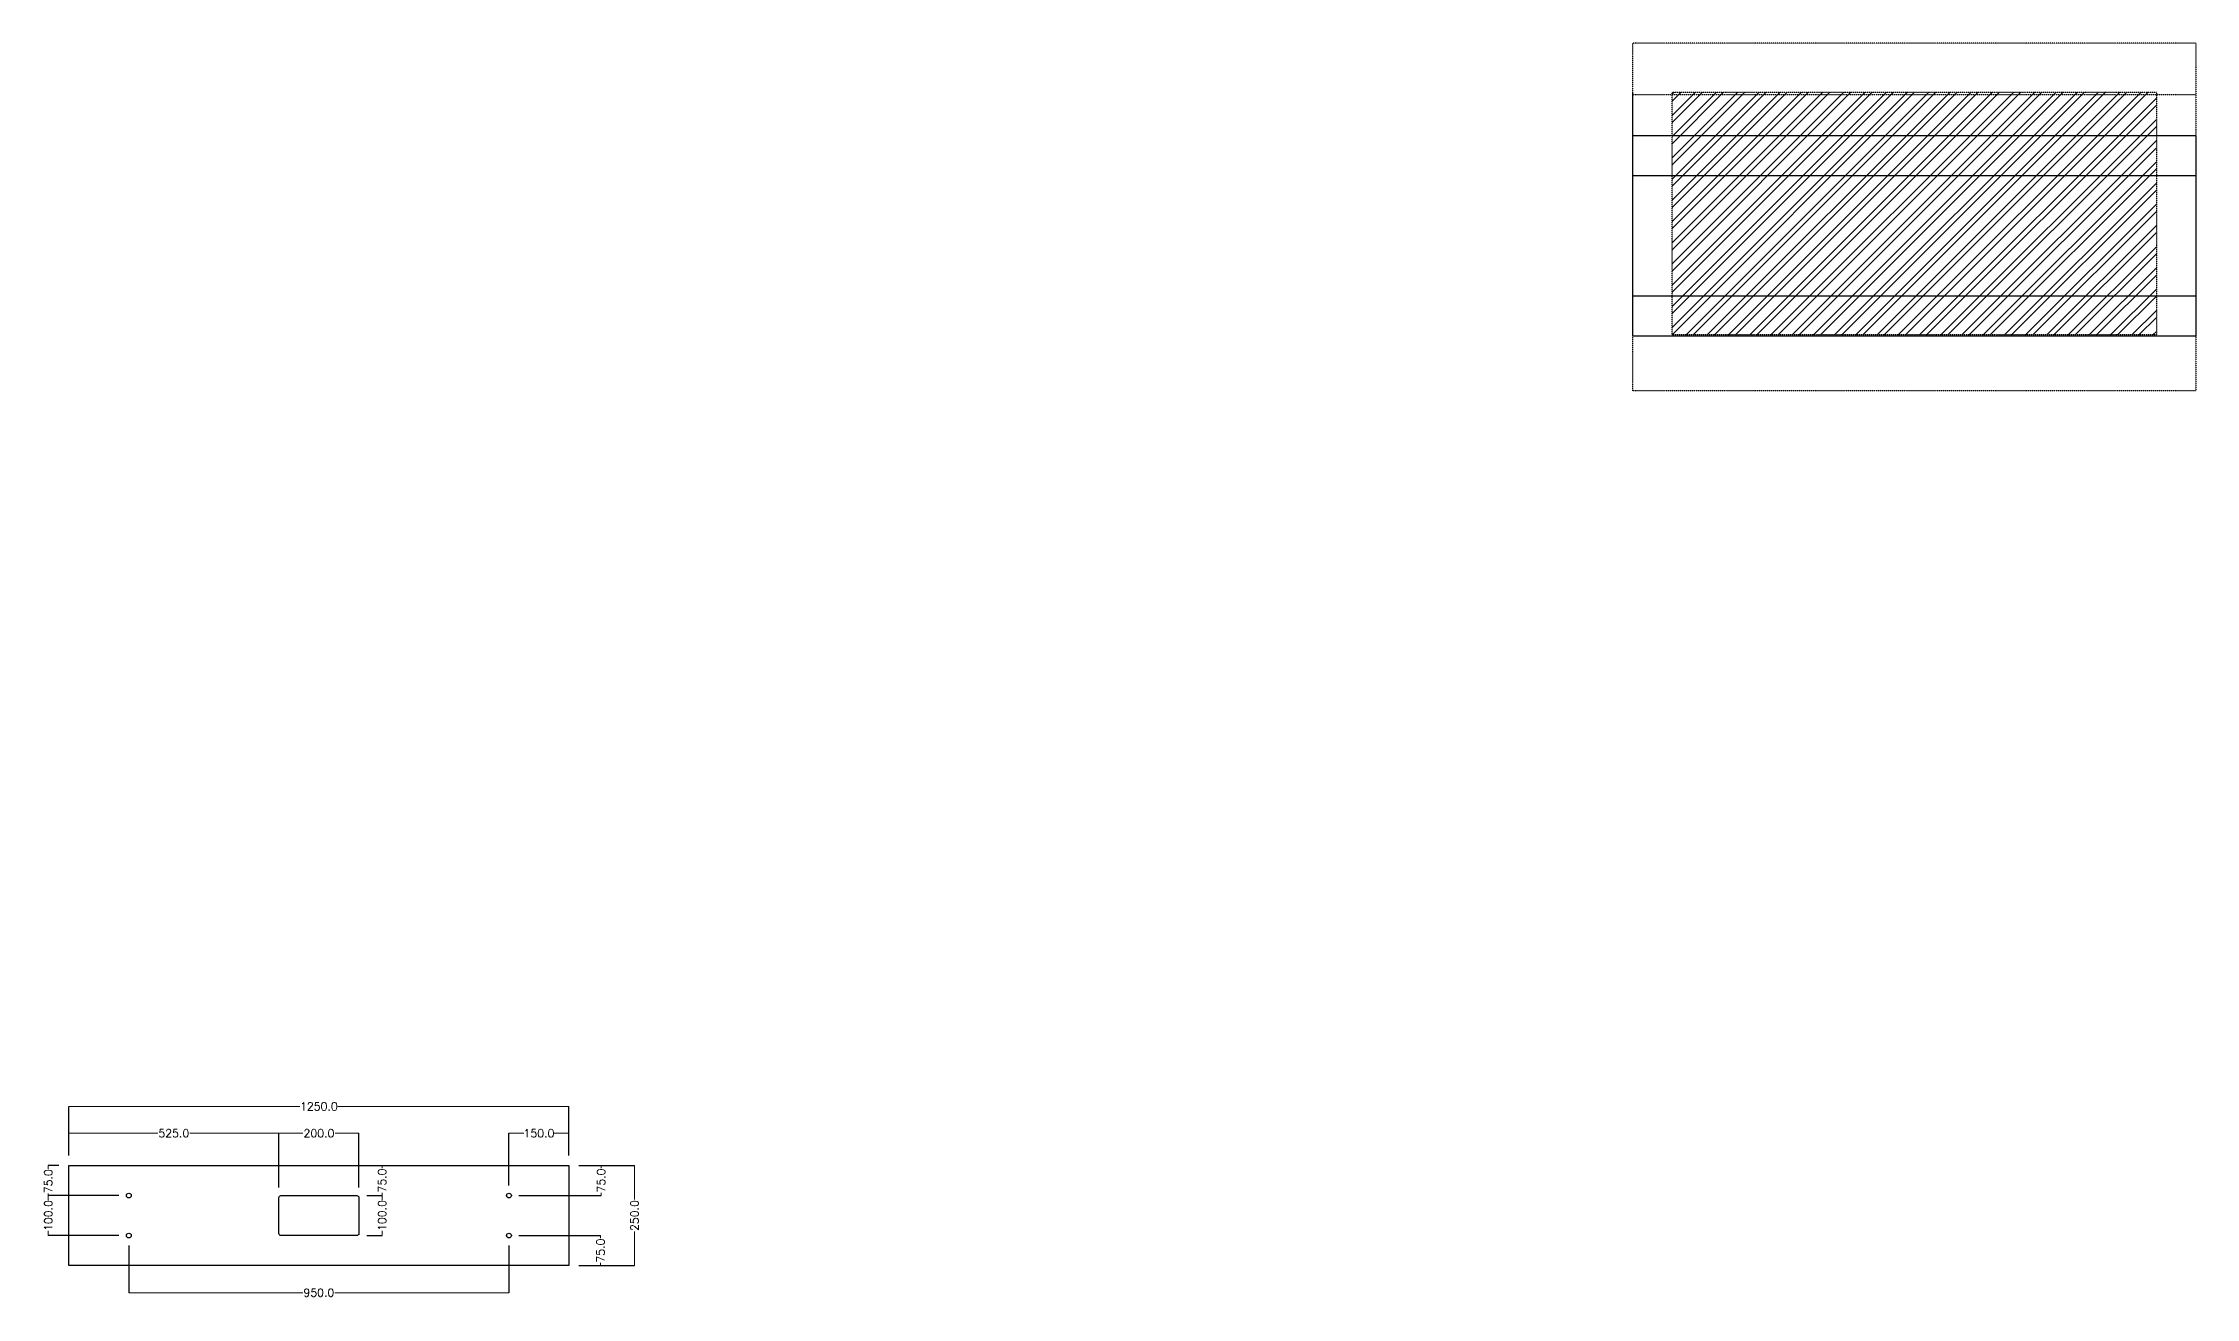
# Model space of a CAD drawing. Header units: inches. Extents: x -563637 to -547304, y -202054 to -194560.
# Drawn here: x -552817 to -547437, y -201628 to -198492 of the extents above; entities that cross this region are included whole.
import ezdxf

# ---------------------------------------------------------------- set-up
doc = ezdxf.new("R2010")
doc.units = ezdxf.units.IN
doc.header["$MEASUREMENT"] = 0
doc.linetypes.add('DASHED2', pattern=[0.375, 0.25, -0.125])
doc.layers.add('TEXT', color=2, linetype='Continuous')
doc.styles.get("Standard").update_dxf_attribs({"font": 'simplex.shx'})
doc.dimstyles.new('A4', dxfattribs={"dimtxt": 0.06, "dimasz": 0.04, "dimexe": 0.02, "dimexo": 0.06, "dimgap": 0.09, "dimtad": 0, "dimdec": 0, "dimzin": 0, "dimdsep": 46, "dimtxsty": 'Standard', "dimblk": 'DOTSMALL', "dimcen": 0.09, "dimdle": 0.015, "dimclrd": 1, "dimclre": 1, "dimclrt": 2, "dimadec": 0, "dimazin": 0, "dimtfac": 1, "dimtdec": 0, "dimtofl": 0, "dimtmove": 0, "dimatfit": 3, "dimfxl": 1, "dimtolj": 1, "dimtzin": 0, "dimlwd": 0, "dimarcsym": 0})

# ---------------------------------------------------------------- blocks, each defined once
blk = doc.blocks.new('_DotSmall')
at = {"color": 0, "linetype": 'ByBlock', "const_width": 0.5}
blk.add_lwpolyline([(-0.0625, 0, 1), (0.0625, 0, 1)], format="xyb", close=True, dxfattribs=at)
blk = doc.blocks.new('*D91')
at = {"layer": 'Defpoints', "color": 0, "transparency": 16777216}
for p in [(-552804.1, -201296.7), (-552753, -201296.7), (-552603, -201371.7)]:
    blk.add_point(p, dxfattribs=at)
at = {"layer": 'TEXT', "color": 1, "lineweight": -2, "transparency": 16777216}
for p, q in [((-552778, -201296.7), (-552804.1, -201296.7)), ((-552628, -201371.7), (-552804.1, -201371.7))]:
    blk.add_line(p, q, dxfattribs=at)
at = {"layer": 'TEXT', "color": 1, "lineweight": 0, "transparency": 16777216}
for p, q in [((-552804.1, -201296.7), (-552804.1, -201305.3)), ((-552804.1, -201371.7), (-552804.1, -201366.4))]:
    blk.add_line(p, q, dxfattribs=at)
at = {"layer": 'TEXT', "color": 1, "lineweight": 0, "transparency": 16777216, "xscale": 0.04, "yscale": 0.04, "zscale": 0.04}
for p, rotation in [((-552804.1, -201296.7), 90), ((-552804.1, -201371.7), 270)]:
    blk.add_blockref('_DotSmall', p, dxfattribs=dict(at, rotation=rotation))
at = {"layer": 'TEXT', "color": 2, "transparency": 16777216, "insert": (-552804.1, -201335.9), "char_height": 20, "attachment_point": 5, "rotation": 90}
blk.add_mtext('\\A1;75.0', dxfattribs=at)
blk = doc.blocks.new('*D92')
at = {"layer": 'Defpoints', "color": 0, "transparency": 16777216}
for p in [(-552033, -201371.7), (-551970.1, -201371.7), (-552033, -201471.7)]:
    blk.add_point(p, dxfattribs=at)
at = {"layer": 'TEXT', "color": 1, "lineweight": -2, "transparency": 16777216}
for p, q in [((-552008, -201371.7), (-551970.1, -201371.7)), ((-552008, -201471.7), (-551970.1, -201471.7))]:
    blk.add_line(p, q, dxfattribs=at)
at = {"layer": 'TEXT', "color": 1, "lineweight": 0, "transparency": 16777216}
for p, q in [((-551970.1, -201371.7), (-551970.1, -201383.5)), ((-551970.1, -201471.7), (-551970.1, -201459.9))]:
    blk.add_line(p, q, dxfattribs=at)
at = {"layer": 'TEXT', "color": 1, "lineweight": 0, "transparency": 16777216, "xscale": 0.04, "yscale": 0.04, "zscale": 0.04}
for p, rotation in [((-551970.1, -201371.7), 90), ((-551970.1, -201471.7), 270)]:
    blk.add_blockref('_DotSmall', p, dxfattribs=dict(at, rotation=rotation))
at = {"layer": 'TEXT', "color": 2, "transparency": 16777216, "insert": (-551970.1, -201421.7), "char_height": 20, "attachment_point": 5, "rotation": 90}
blk.add_mtext('\\A1;100.0', dxfattribs=at)
blk = doc.blocks.new('*D93')
at = {"layer": 'Defpoints', "color": 0, "transparency": 16777216}
for p in [(-551653, -201471.7), (-551503, -201546.7), (-551424.1, -201546.7)]:
    blk.add_point(p, dxfattribs=at)
at = {"layer": 'TEXT', "color": 1, "lineweight": -2, "transparency": 16777216}
for p, q in [((-551628, -201471.7), (-551424.1, -201471.7)), ((-551478, -201546.7), (-551424.1, -201546.7))]:
    blk.add_line(p, q, dxfattribs=at)
at = {"layer": 'TEXT', "color": 1, "lineweight": 0, "transparency": 16777216}
for p, q in [((-551424.1, -201471.7), (-551424.1, -201478.6)), ((-551424.1, -201546.7), (-551424.1, -201539.8))]:
    blk.add_line(p, q, dxfattribs=at)
at = {"layer": 'TEXT', "color": 1, "lineweight": 0, "transparency": 16777216, "xscale": 0.04, "yscale": 0.04, "zscale": 0.04}
for p, rotation in [((-551424.1, -201471.7), 90), ((-551424.1, -201546.7), 270)]:
    blk.add_blockref('_DotSmall', p, dxfattribs=dict(at, rotation=rotation))
at = {"layer": 'TEXT', "color": 2, "transparency": 16777216, "insert": (-551424.1, -201509.2), "char_height": 20, "attachment_point": 5, "rotation": 90}
blk.add_mtext('\\A1;75.0', dxfattribs=at)
blk = doc.blocks.new('*D94')
at = {"layer": 'Defpoints', "color": 0, "transparency": 16777216}
for p in [(-551503, -201296.7), (-551422.7, -201296.7), (-551653, -201371.7)]:
    blk.add_point(p, dxfattribs=at)
at = {"layer": 'TEXT', "color": 1, "lineweight": -2, "transparency": 16777216}
for p, q in [((-551478, -201296.7), (-551422.7, -201296.7)), ((-551628, -201371.7), (-551422.7, -201371.7))]:
    blk.add_line(p, q, dxfattribs=at)
at = {"layer": 'TEXT', "color": 1, "lineweight": 0, "transparency": 16777216}
for p, q in [((-551422.7, -201296.7), (-551422.7, -201303.6)), ((-551422.7, -201371.7), (-551422.7, -201364.8))]:
    blk.add_line(p, q, dxfattribs=at)
at = {"layer": 'TEXT', "color": 1, "lineweight": 0, "transparency": 16777216, "xscale": 0.04, "yscale": 0.04, "zscale": 0.04}
for p, rotation in [((-551422.7, -201296.7), 90), ((-551422.7, -201371.7), 270)]:
    blk.add_blockref('_DotSmall', p, dxfattribs=dict(at, rotation=rotation))
at = {"layer": 'TEXT', "color": 2, "transparency": 16777216, "insert": (-551422.7, -201334.2), "char_height": 20, "attachment_point": 5, "rotation": 90}
blk.add_mtext('\\A1;75.0', dxfattribs=at)
blk = doc.blocks.new('*D95')
at = {"layer": 'Defpoints', "color": 0, "transparency": 16777216}
for p in [(-552603, -201471.7), (-551653, -201471.7), (-551653, -201614.4)]:
    blk.add_point(p, dxfattribs=at)
at = {"layer": 'TEXT', "color": 1, "lineweight": -2, "transparency": 16777216}
for p, q in [((-552603, -201496.7), (-552603, -201614.5)), ((-551653, -201496.7), (-551653, -201614.5))]:
    blk.add_line(p, q, dxfattribs=at)
at = {"layer": 'TEXT', "color": 1, "lineweight": 0, "transparency": 16777216}
for p, q in [((-552603, -201614.4), (-552168.1, -201614.4)), ((-551653, -201614.4), (-552087.9, -201614.4))]:
    blk.add_line(p, q, dxfattribs=at)
at = {"layer": 'TEXT', "color": 1, "lineweight": 0, "transparency": 16777216, "xscale": 0.04, "yscale": 0.04, "zscale": 0.04, "rotation": 180}
blk.add_blockref('_DotSmall', (-552603, -201614.4), dxfattribs=at)
at = {"layer": 'TEXT', "color": 1, "lineweight": 0, "transparency": 16777216, "xscale": 0.04, "yscale": 0.04, "zscale": 0.04}
blk.add_blockref('_DotSmall', (-551653, -201614.4), dxfattribs=at)
at = {"layer": 'TEXT', "color": 2, "transparency": 16777216, "insert": (-552128, -201614.4), "char_height": 20, "attachment_point": 5}
blk.add_mtext('\\A1;950.0', dxfattribs=at)
blk = doc.blocks.new('*D96')
at = {"layer": 'Defpoints', "color": 0, "transparency": 16777216}
for p in [(-552603, -201371.7), (-552804.1, -201471.7), (-552603, -201471.7)]:
    blk.add_point(p, dxfattribs=at)
at = {"layer": 'TEXT', "color": 1, "lineweight": -2, "transparency": 16777216}
for p, q in [((-552628, -201371.7), (-552804.1, -201371.7)), ((-552628, -201471.7), (-552804.1, -201471.7))]:
    blk.add_line(p, q, dxfattribs=at)
at = {"layer": 'TEXT', "color": 1, "lineweight": 0, "transparency": 16777216}
for p, q in [((-552804.1, -201371.7), (-552804.1, -201383.5)), ((-552804.1, -201471.7), (-552804.1, -201459.9))]:
    blk.add_line(p, q, dxfattribs=at)
at = {"layer": 'TEXT', "color": 1, "lineweight": 0, "transparency": 16777216, "xscale": 0.04, "yscale": 0.04, "zscale": 0.04}
for p, rotation in [((-552804.1, -201371.7), 90), ((-552804.1, -201471.7), 270)]:
    blk.add_blockref('_DotSmall', p, dxfattribs=dict(at, rotation=rotation))
at = {"layer": 'TEXT', "color": 2, "transparency": 16777216, "insert": (-552804.1, -201421.7), "char_height": 20, "attachment_point": 5, "rotation": 90}
blk.add_mtext('\\A1;100.0', dxfattribs=at)
blk = doc.blocks.new('*D97')
at = {"layer": 'Defpoints', "color": 0, "transparency": 16777216}
for p in [(-552033, -201296.7), (-551970.1, -201296.7), (-552033, -201371.7)]:
    blk.add_point(p, dxfattribs=at)
at = {"layer": 'TEXT', "color": 1, "lineweight": -2, "transparency": 16777216}
for p, q in [((-552008, -201296.7), (-551970.1, -201296.7)), ((-552008, -201371.7), (-551970.1, -201371.7))]:
    blk.add_line(p, q, dxfattribs=at)
at = {"layer": 'TEXT', "color": 1, "lineweight": 0, "transparency": 16777216}
for p, q in [((-551970.1, -201296.7), (-551970.1, -201303.6)), ((-551970.1, -201371.7), (-551970.1, -201364.8))]:
    blk.add_line(p, q, dxfattribs=at)
at = {"layer": 'TEXT', "color": 1, "lineweight": 0, "transparency": 16777216, "xscale": 0.04, "yscale": 0.04, "zscale": 0.04}
for p, rotation in [((-551970.1, -201296.7), 90), ((-551970.1, -201371.7), 270)]:
    blk.add_blockref('_DotSmall', p, dxfattribs=dict(at, rotation=rotation))
at = {"layer": 'TEXT', "color": 2, "transparency": 16777216, "insert": (-551970.1, -201334.2), "char_height": 20, "attachment_point": 5, "rotation": 90}
blk.add_mtext('\\A1;75.0', dxfattribs=at)
blk = doc.blocks.new('*D98')
at = {"layer": 'Defpoints', "color": 0, "transparency": 16777216}
for p in [(-552228.1, -201216.1), (-552753, -201296.7), (-552228.1, -201376.7)]:
    blk.add_point(p, dxfattribs=at)
at = {"layer": 'TEXT', "color": 1, "lineweight": 0, "transparency": 16777216}
for p, q in [((-552753.1, -201216.1), (-552530.6, -201216.1)), ((-552228.1, -201216.1), (-552450.5, -201216.1))]:
    blk.add_line(p, q, dxfattribs=at)
at = {"layer": 'TEXT', "color": 1, "lineweight": -2, "transparency": 16777216}
for p, q in [((-552753, -201271.7), (-552753, -201216.1)), ((-552228.1, -201351.7), (-552228.1, -201216.1))]:
    blk.add_line(p, q, dxfattribs=at)
at = {"layer": 'TEXT', "color": 1, "lineweight": 0, "transparency": 16777216, "xscale": 0.04, "yscale": 0.04, "zscale": 0.04, "rotation": 180}
blk.add_blockref('_DotSmall', (-552753, -201216.1), dxfattribs=at)
at = {"layer": 'TEXT', "color": 1, "lineweight": 0, "transparency": 16777216, "xscale": 0.04, "yscale": 0.04, "zscale": 0.04}
blk.add_blockref('_DotSmall', (-552228.1, -201216.1), dxfattribs=at)
at = {"layer": 'TEXT', "color": 2, "transparency": 16777216, "insert": (-552490.6, -201216.1), "char_height": 20, "attachment_point": 5}
blk.add_mtext('\\A1;525.0', dxfattribs=at)
blk = doc.blocks.new('*D99')
at = {"layer": 'Defpoints', "color": 0, "transparency": 16777216}
for p in [(-552027.8, -201216.1), (-552227.8, -201374.8), (-552027.8, -201376.7)]:
    blk.add_point(p, dxfattribs=at)
at = {"layer": 'TEXT', "color": 1, "lineweight": -2, "transparency": 16777216}
for p, q in [((-552227.8, -201349.8), (-552227.8, -201216.1)), ((-552027.8, -201351.7), (-552027.8, -201216.1))]:
    blk.add_line(p, q, dxfattribs=at)
at = {"layer": 'TEXT', "color": 1, "lineweight": 0, "transparency": 16777216}
for p, q in [((-552227.8, -201216.1), (-552167.9, -201216.1)), ((-552027.8, -201216.1), (-552087.7, -201216.1))]:
    blk.add_line(p, q, dxfattribs=at)
at = {"layer": 'TEXT', "color": 1, "lineweight": 0, "transparency": 16777216, "xscale": 0.04, "yscale": 0.04, "zscale": 0.04, "rotation": 180}
blk.add_blockref('_DotSmall', (-552227.8, -201216.1), dxfattribs=at)
at = {"layer": 'TEXT', "color": 1, "lineweight": 0, "transparency": 16777216, "xscale": 0.04, "yscale": 0.04, "zscale": 0.04}
blk.add_blockref('_DotSmall', (-552027.8, -201216.1), dxfattribs=at)
at = {"layer": 'TEXT', "color": 2, "transparency": 16777216, "insert": (-552127.8, -201216.1), "char_height": 20, "attachment_point": 5}
blk.add_mtext('\\A1;200.0', dxfattribs=at)
blk = doc.blocks.new('*D100')
at = {"layer": 'Defpoints', "color": 0, "transparency": 16777216}
for p in [(-551503, -201149), (-552753, -201296.7), (-551503, -201296.7)]:
    blk.add_point(p, dxfattribs=at)
at = {"layer": 'TEXT', "color": 1, "lineweight": -2, "transparency": 16777216}
for p, q in [((-552753, -201271.7), (-552753, -201149)), ((-551503, -201271.7), (-551503, -201149))]:
    blk.add_line(p, q, dxfattribs=at)
at = {"layer": 'TEXT', "color": 1, "lineweight": 0, "transparency": 16777216}
for p, q in [((-552753, -201149), (-552175.7, -201149)), ((-551503, -201149), (-552080.3, -201149))]:
    blk.add_line(p, q, dxfattribs=at)
at = {"layer": 'TEXT', "color": 1, "lineweight": 0, "transparency": 16777216, "xscale": 0.04, "yscale": 0.04, "zscale": 0.04, "rotation": 180}
blk.add_blockref('_DotSmall', (-552753, -201149), dxfattribs=at)
at = {"layer": 'TEXT', "color": 1, "lineweight": 0, "transparency": 16777216, "xscale": 0.04, "yscale": 0.04, "zscale": 0.04}
blk.add_blockref('_DotSmall', (-551503, -201149), dxfattribs=at)
at = {"layer": 'TEXT', "color": 2, "transparency": 16777216, "insert": (-552128, -201149), "char_height": 20, "attachment_point": 5}
blk.add_mtext('\\A1;1250.0', dxfattribs=at)
blk = doc.blocks.new('*D101')
at = {"layer": 'Defpoints', "color": 0, "transparency": 16777216}
for p in [(-551502.9, -201296.7), (-551503, -201546.7), (-551339.2, -201546.7)]:
    blk.add_point(p, dxfattribs=at)
at = {"layer": 'TEXT', "color": 1, "lineweight": -2, "transparency": 16777216}
for p, q in [((-551477.9, -201296.7), (-551339.1, -201296.7)), ((-551478, -201546.7), (-551339.1, -201546.7))]:
    blk.add_line(p, q, dxfattribs=at)
at = {"layer": 'TEXT', "color": 1, "lineweight": 0, "transparency": 16777216}
for p, q in [((-551339.2, -201296.7), (-551339.2, -201381.6)), ((-551339.2, -201546.7), (-551339.2, -201461.8))]:
    blk.add_line(p, q, dxfattribs=at)
at = {"layer": 'TEXT', "color": 1, "lineweight": 0, "transparency": 16777216, "xscale": 0.04, "yscale": 0.04, "zscale": 0.04}
for p, rotation in [((-551339.2, -201296.7), 90), ((-551339.2, -201546.7), 270)]:
    blk.add_blockref('_DotSmall', p, dxfattribs=dict(at, rotation=rotation))
at = {"layer": 'TEXT', "color": 2, "transparency": 16777216, "insert": (-551339.2, -201421.7), "char_height": 20, "attachment_point": 5, "rotation": 90}
blk.add_mtext('\\A1;250.0', dxfattribs=at)
blk = doc.blocks.new('*D102')
at = {"layer": 'Defpoints', "color": 0, "transparency": 16777216}
for p in [(-551503, -201216.1), (-551503, -201296.7), (-551653, -201371.7)]:
    blk.add_point(p, dxfattribs=at)
at = {"layer": 'TEXT', "color": 1, "lineweight": -2, "transparency": 16777216}
for p, q in [((-551653, -201346.7), (-551653, -201216.1)), ((-551503, -201271.7), (-551503, -201216.1))]:
    blk.add_line(p, q, dxfattribs=at)
at = {"layer": 'TEXT', "color": 1, "lineweight": 0, "transparency": 16777216}
for p, q in [((-551653, -201216.1), (-551616.2, -201216.1)), ((-551503, -201216.1), (-551539.8, -201216.1))]:
    blk.add_line(p, q, dxfattribs=at)
at = {"layer": 'TEXT', "color": 1, "lineweight": 0, "transparency": 16777216, "xscale": 0.04, "yscale": 0.04, "zscale": 0.04, "rotation": 180}
blk.add_blockref('_DotSmall', (-551653, -201216.1), dxfattribs=at)
at = {"layer": 'TEXT', "color": 1, "lineweight": 0, "transparency": 16777216, "xscale": 0.04, "yscale": 0.04, "zscale": 0.04}
blk.add_blockref('_DotSmall', (-551503, -201216.1), dxfattribs=at)
at = {"layer": 'TEXT', "color": 2, "transparency": 16777216, "insert": (-551578, -201216.1), "char_height": 20, "attachment_point": 5}
blk.add_mtext('\\A1;150.0', dxfattribs=at)

msp = doc.modelspace()

# ---------------------------------------------------------------- hatches: boundary and pattern name
at = {"layer": 'TEXT'}
h = msp.add_hatch(dxfattribs=at)
h.set_pattern_fill('ANSI32', color=8, scale=100, angle=-180)
h.set_pattern_definition([(225, (-1096282.233, -397852.42), (26.5165043, -26.5165043), []), (225, (-1096299.91, -397852.42), (26.5165043, -26.5165043), [])])
h.paths.add_polyline_path([(-548746.21665, -199221.16176), (-548746.21665, -198614.68784), (-547536.31665, -198614.68784), (-547536.31665, -199221.16176)])

# ---------------------------------------------------------------- linework, layer by layer
at = {"layer": 'TEXT', "color": 2, "linetype": 'DASHED2', "ltscale": 0.3}
for p, q in [((-547437.41665, -198491.67615), (-548844.81665, -198491.67615)), ((-548844.81665, -198614.68784), (-548844.81665, -198491.67615)), ((-547437.41665, -198491.67615), (-547437.41665, -198723.79938)), ((-548844.81665, -199360.74275), (-548844.81665, -199223.79938)), ((-547437.41665, -199223.79938), (-547437.41665, -199360.74275)), ((-547437.41665, -199360.74275), (-548844.81665, -199360.74275))]:
    msp.add_line(p, q, dxfattribs=at)
at = {"layer": 'TEXT', "color": 2, "linetype": 'Continuous'}
for p, q in [((-548844.81665, -199223.79938), (-548844.81665, -198614.68784)), ((-547437.41665, -198723.79938), (-547437.41665, -199223.79938))]:
    msp.add_line(p, q, dxfattribs=at)
at = {"layer": 'TEXT', "color": 8, "linetype": 'DASHED2', "ltscale": 0.1}
msp.add_line((-547437.41665, -198621.34545), (-548844.81665, -198621.34545), dxfattribs=at)
at = {"layer": 'TEXT', "color": 2}
for p, q in [((-547437.41665, -198723.79938), (-548844.81665, -198723.79938)), ((-547437.41665, -198823.45261), (-548844.81665, -198823.45261)), ((-547437.41665, -199123.88606), (-548844.81665, -199123.88606)), ((-547437.41665, -199223.79938), (-548844.81665, -199223.79938))]:
    msp.add_line(p, q, dxfattribs=at)
at = {"layer": 'TEXT', "color": 5, "linetype": 'DASHED2', "ltscale": 0.4}
msp.add_lwpolyline([(-548746.21665, -199221.16176), (-548746.21665, -198614.68784), (-547536.31665, -198614.68784), (-547536.31665, -199221.16176)], close=True, dxfattribs=at)
at = {"layer": 'TEXT', "color": 2}
msp.add_lwpolyline([(-552752.97787, -201296.70501), (-551502.97787, -201296.70501), (-551502.97787, -201546.70501), (-552752.97787, -201546.70501)], close=True, dxfattribs=at)
msp.add_lwpolyline([(-552222.97787, -201371.70501), (-552032.97787, -201371.70501, -0.4142135624), (-552027.97787, -201376.70501), (-552027.97787, -201466.70501, -0.4142135624), (-552032.97787, -201471.70501), (-552222.97787, -201471.70501, -0.4142135624), (-552227.97787, -201466.70501), (-552227.97787, -201376.70501, -0.4142135624)], format="xyb", close=True, dxfattribs=at)
for centre in [(-552602.97787, -201371.70501), (-551652.97787, -201371.70501), (-552602.97787, -201471.70501), (-551652.97787, -201471.70501)]:
    msp.add_circle(centre, 6, dxfattribs=at)

# ---------------------------------------------------------------- dimensions: what is measured, and where the dimension line sits
at = {"layer": 'TEXT'}
for base, p1, p2, picture, middle in [((-551502.97787, -201149.00001), (-552752.97787, -201296.70501), (-551502.97787, -201296.70501), '*D100', (-552127.97787, -201149.00001)), ((-552228.07787, -201216.10669), (-552753.03787, -201296.70501), (-552228.07787, -201376.70501), '*D98', (-552490.55787, -201216.10669)), ((-552027.77787, -201216.10919), (-552227.78342, -201374.7585), (-552027.77787, -201376.70501), '*D99', (-552127.78065, -201216.10919)), ((-551502.97787, -201216.10919), (-551652.97787, -201371.70501), (-551502.97787, -201296.70501), '*D102', (-551577.97787, -201216.10919)), ((-551652.97787, -201614.44617), (-552602.97787, -201471.70501), (-551652.97787, -201471.70501), '*D95', (-552127.97787, -201614.44617))]:
    dim = msp.add_linear_dim(base=base, p1=p1, p2=p2, dimstyle='A4', override={"dimtxt": 20, "dimexo": 25, "dimdec": 1, "dimlfac": -341.391384, "dimtmove": 2}, dxfattribs=at)
    dim.commit()
    dim.dimension.update_dxf_attribs({"geometry": picture, "text_midpoint": middle})
dim = msp.add_linear_dim(base=(-552804.0539, -201296.70501), p1=(-552602.97787, -201371.70501), p2=(-552752.97787, -201296.70501), angle=90, dimstyle='A4', override={"dimtxt": 20, "dimexo": 25, "dimdec": 1, "dimlfac": -341.391384, "dimtmove": 2}, dxfattribs=at)
dim.commit()
dim.dimension.update_dxf_attribs({"geometry": '*D91', "text_midpoint": (-552804.11265, -201335.8553), "dimtype": 160})
for base, p1, p2, picture, middle in [((-551970.11579, -201296.70501), (-552032.97787, -201371.70501), (-552032.97787, -201296.70501), '*D97', (-551970.11579, -201334.20501)), ((-551422.72265, -201296.70501), (-551652.97787, -201371.70501), (-551502.97787, -201296.70501), '*D94', (-551422.72265, -201334.20501)), ((-551339.15038, -201546.70501), (-551502.91787, -201296.70501), (-551502.97787, -201546.70501), '*D101', (-551339.15038, -201421.70501)), ((-552804.0539, -201471.70501), (-552602.97787, -201371.70501), (-552602.97787, -201471.70501), '*D96', (-552804.0539, -201421.70501)), ((-551970.11579, -201371.70501), (-552032.97787, -201471.70501), (-552032.97787, -201371.70501), '*D92', (-551970.11579, -201421.70501)), ((-551424.10742, -201546.70501), (-551652.97787, -201471.70501), (-551502.97787, -201546.70501), '*D93', (-551424.10742, -201509.20501))]:
    dim = msp.add_linear_dim(base=base, p1=p1, p2=p2, angle=90, dimstyle='A4', override={"dimtxt": 20, "dimexo": 25, "dimdec": 1, "dimlfac": -341.391384, "dimtmove": 2}, dxfattribs=at)
    dim.commit()
    dim.dimension.update_dxf_attribs({"geometry": picture, "text_midpoint": middle})

doc.saveas('drawing.dxf')
